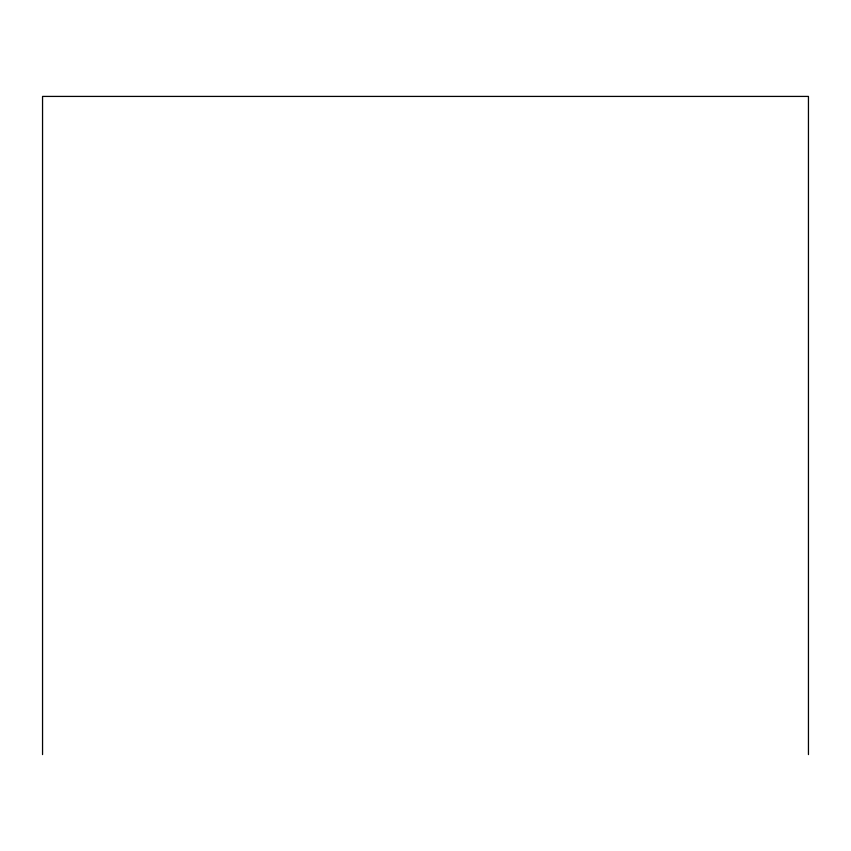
<?xml version="1.0" encoding="UTF-8"?>
<svg xmlns="http://www.w3.org/2000/svg" width="851" height="851" viewBox="0 0 851 851"><rect width="100%" height="100%" fill="white"/><g stroke="black" fill="none" stroke-linecap="round" stroke-linejoin="round"><path stroke-width="1.28" d="M808.45 754.582L808.45 96.418L42.55 96.418L42.55 754.582"/></g></svg>
